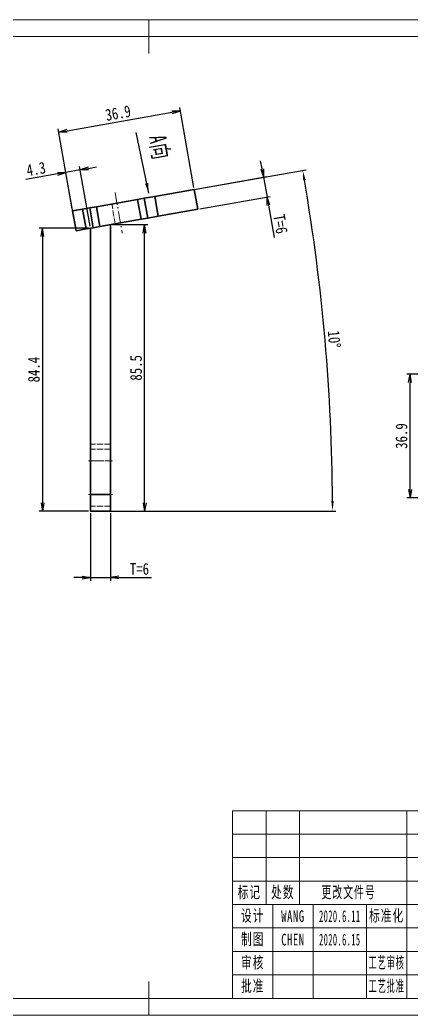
# Model space of a CAD drawing. Header units: millimetres. Extents: x -15766 to 80009, y -9701 to 15159.
# Drawn here: x -7508.1 to -7391.2, y 2838.5 to 3135.5 of the extents above; entities that cross this region are included whole.
import ezdxf

# ---------------------------------------------------------------- set-up
doc = ezdxf.new("R2010")
doc.units = ezdxf.units.MM
for name, pattern in [('CENTER-HOKUTO_1', [16, 13, -1, 1, -1]), ('DASHDOT', [18.5, 12, -3, 0.5, -3]), ('DASHED', [15, 12, -3]), ('HIDDEN-HOKUTO_1', [2, 1, -1])]:
    doc.linetypes.add(name, pattern=pattern)
doc.layers.get('DEFPOINTS').update_dxf_attribs({"lineweight": 18})
for name, color, linetype, lineweight in [('AM_7', 2, 'CENTER-HOKUTO_1', 18), ('AM_HID', 1, 'HIDDEN-HOKUTO_1', 18), ('AM_VIS', 7, 'Continuous', 18), ('CDRAFT0', 7, 'Continuous', 18), ('title_frame', 7, 'Continuous', 18), ('word_dim', 9, 'Continuous', 18), ('尺寸线层', 3, 'Continuous', 18), ('粗实线层_1', 7, 'Continuous', 15), ('细实线层', 7, 'Continuous', 18)]:
    doc.layers.add(name, color=color, linetype=linetype, lineweight=lineweight)
doc.styles.add('DIM', font='', dxfattribs={"width": 0.8})
doc.styles.add('UserTxtStyle1', font='', dxfattribs={"width": 0.618357})
doc.styles.add('标准', font='', dxfattribs={"width": 0.667})
doc.styles.get('DIM').set_extended_font_data('NSimSun')
doc.styles.get('UserTxtStyle1').set_extended_font_data('宋体')
doc.styles.get('标准').set_extended_font_data('宋体')
doc.dimstyles.new('1-1', dxfattribs={"dimtxt": 3.5, "dimasz": 3, "dimexe": 1, "dimexo": 0, "dimgap": 1, "dimtad": 1, "dimdsep": 46, "dimtxsty": 'DIM', "dimblk": '_CAXARROW', "dimcen": 0, "dimdle": 6, "dimclrd": 256, "dimclre": 256, "dimclrt": 3, "dimazin": 2, "dimtfac": 0.707107, "dimtmove": 0, "dimatfit": 3, "dimfxl": 0, "dimfrac": 2, "dimtolj": 1, "dimarcsym": 0})
doc.dimstyles.new('1-1$0', dxfattribs={"dimtxt": 3.5, "dimasz": 2.5, "dimexe": 1, "dimexo": 0.625, "dimgap": 0.8, "dimtad": 1, "dimdsep": 46, "dimtxsty": 'DIM', "dimblk": 'OPEN', "dimcen": 0, "dimdle": 5, "dimclrd": 256, "dimclre": 256, "dimclrt": 3, "dimazin": 3, "dimtfac": 0.5, "dimtmove": 0, "dimatfit": 3, "dimldrblk": 'OPEN', "dimfxl": 0, "dimtolj": 1, "dimarcsym": 0})

# ---------------------------------------------------------------- blocks, each defined once
blk = doc.blocks.new('*X1578')
at = {"layer": 'CDRAFT0'}
for p, q in [((420, 297), (0, 297)), ((0, 0), (420, 0))]:
    blk.add_line(p, q, dxfattribs=at)
at = {"layer": '粗实线层_1'}
for p, q in [((210, 297), (210, 287)), ((415, 292), (25, 292)), ((210, 0), (210, 10)), ((25, 5), (415, 5))]:
    blk.add_line(p, q, dxfattribs=at)
blk = doc.blocks.new('_OPEN')
at = {"color": 0, "linetype": 'ByBlock', "lineweight": -2}
for p, q in [((-1, 0.166667), (0, 0)), ((-1, -0.166667), (0, 0)), ((0, 0), (-1, 0))]:
    blk.add_line(p, q, dxfattribs=at)
blk = doc.blocks.new('*D1810')
at = {"layer": 'DEFPOINTS', "color": 0, "transparency": 16777216}
for p in [(-7486.98, 3073.33), (-7501.31, 2988.89), (-7486.98, 2988.89)]:
    blk.add_point(p, dxfattribs=at)
at = {"layer": 'word_dim', "linetype": 'Continuous', "lineweight": -2, "transparency": 16777216}
for p, q in [((-7487.6, 3073.33), (-7502.31, 3073.33)), ((-7501.31, 3070.83), (-7501.31, 2991.39)), ((-7487.6, 2988.89), (-7502.31, 2988.89))]:
    blk.add_line(p, q, dxfattribs=at)
at = {"layer": 'word_dim', "lineweight": -2, "transparency": 16777216, "xscale": 2.5, "yscale": 2.5, "zscale": 2.5}
for p, rotation in [((-7501.31, 3073.33), 90), ((-7501.31, 2988.89), 270)]:
    blk.add_blockref('_OPEN', p, dxfattribs=dict(at, rotation=rotation))
at = {"layer": 'word_dim', "color": 3, "transparency": 16777216, "insert": (-7503.86, 3031.11), "char_height": 3.5, "attachment_point": 5, "rotation": 90, "style": 'DIM'}
blk.add_mtext('\\A1;84.4', dxfattribs=at)
blk = doc.blocks.new('*D1811')
at = {"layer": 'DEFPOINTS', "color": 0, "transparency": 16777216}
for p in [(-7480.98, 3074.38), (-7470.79, 3074.38), (-7480.98, 2988.89)]:
    blk.add_point(p, dxfattribs=at)
at = {"layer": 'word_dim', "linetype": 'Continuous', "lineweight": -2, "transparency": 16777216}
for p, q in [((-7480.35, 3074.38), (-7469.79, 3074.38)), ((-7470.79, 2991.39), (-7470.79, 3071.88)), ((-7480.35, 2988.89), (-7469.79, 2988.89))]:
    blk.add_line(p, q, dxfattribs=at)
at = {"layer": 'word_dim', "lineweight": -2, "transparency": 16777216, "xscale": 2.5, "yscale": 2.5, "zscale": 2.5}
for p, rotation in [((-7470.79, 3074.38), 90), ((-7470.79, 2988.89), 270)]:
    blk.add_blockref('_OPEN', p, dxfattribs=dict(at, rotation=rotation))
at = {"layer": 'word_dim', "color": 3, "transparency": 16777216, "insert": (-7473.34, 3031.64), "char_height": 3.5, "attachment_point": 5, "rotation": 90, "style": 'DIM'}
blk.add_mtext('\\A1;85.5', dxfattribs=at)
blk = doc.blocks.new('*D1812')
at = {"layer": 'DEFPOINTS', "color": 0, "transparency": 16777216}
for p in [(-7494.32, 3089.96), (-7491.25, 3072.57), (-7486.98, 3073.33)]:
    blk.add_point(p, dxfattribs=at)
at = {"layer": 'word_dim', "linetype": 'Continuous', "lineweight": -2, "transparency": 16777216}
for p, q in [((-7496.78, 3089.53), (-7506.32, 3087.85)), ((-7491.36, 3073.19), (-7494.5, 3090.95)), ((-7490.05, 3090.72), (-7494.32, 3089.96)), ((-7487.08, 3073.94), (-7490.22, 3091.7)), ((-7487.58, 3091.15), (-7485.12, 3091.59))]:
    blk.add_line(p, q, dxfattribs=at)
at = {"layer": 'word_dim', "lineweight": -2, "transparency": 16777216, "xscale": 2.5, "yscale": 2.5, "zscale": 2.5}
for p, rotation in [((-7494.32, 3089.96), 10.01041073609621), ((-7490.05, 3090.72), 190.0104107360962)]:
    blk.add_blockref('_OPEN', p, dxfattribs=dict(at, rotation=rotation))
at = {"layer": 'word_dim', "color": 3, "transparency": 16777216, "insert": (-7503.23, 3090.98), "char_height": 3.5, "attachment_point": 5, "rotation": 10.0104, "style": 'DIM'}
blk.add_mtext('\\A1;4.3', dxfattribs=at)
blk = doc.blocks.new('*D1813')
at = {"layer": 'DEFPOINTS', "color": 0, "transparency": 16777216}
for p in [(-7460.12, 3108.37), (-7455.98, 3084.89), (-7492.29, 3078.48)]:
    blk.add_point(p, dxfattribs=at)
at = {"layer": 'word_dim', "linetype": 'Continuous', "lineweight": -2, "transparency": 16777216}
for p, q in [((-7493.98, 3102.39), (-7462.58, 3107.93)), ((-7456.08, 3085.5), (-7460.29, 3109.35)), ((-7492.4, 3079.09), (-7496.61, 3102.94))]:
    blk.add_line(p, q, dxfattribs=at)
at = {"layer": 'word_dim', "lineweight": -2, "transparency": 16777216, "xscale": 2.5, "yscale": 2.5, "zscale": 2.5}
for p, rotation in [((-7460.12, 3108.37), 10.0104107361017), ((-7496.44, 3101.96), 190.0104107361017)]:
    blk.add_blockref('_OPEN', p, dxfattribs=dict(at, rotation=rotation))
at = {"layer": 'word_dim', "color": 3, "transparency": 16777216, "insert": (-7478.72, 3107.67), "char_height": 3.5, "attachment_point": 5, "rotation": 10.0104, "style": 'DIM'}
blk.add_mtext('\\A1;36.9', dxfattribs=at)
blk = doc.blocks.new('*D1814')
at = {"layer": 'DEFPOINTS', "color": 0, "transparency": 16777216}
for p in [(-7486.98, 2988.89), (-7480.98, 2988.89), (-7480.98, 2969.08)]:
    blk.add_point(p, dxfattribs=at)
at = {"layer": 'word_dim', "linetype": 'Continuous', "lineweight": -2, "transparency": 16777216}
for p, q in [((-7486.98, 2988.26), (-7486.98, 2968.08)), ((-7480.98, 2988.26), (-7480.98, 2968.08)), ((-7489.48, 2969.08), (-7491.98, 2969.08)), ((-7486.98, 2969.08), (-7480.98, 2969.08)), ((-7478.48, 2969.08), (-7468.71, 2969.08))]:
    blk.add_line(p, q, dxfattribs=at)
at = {"layer": 'word_dim', "lineweight": -2, "transparency": 16777216, "xscale": 2.5, "yscale": 2.5, "zscale": 2.5}
blk.add_blockref('_OPEN', (-7486.98, 2969.08), dxfattribs=at)
at = {"layer": 'word_dim', "lineweight": -2, "transparency": 16777216, "xscale": 2.5, "yscale": 2.5, "zscale": 2.5, "rotation": 180}
blk.add_blockref('_OPEN', (-7480.98, 2969.08), dxfattribs=at)
at = {"layer": 'word_dim', "color": 3, "transparency": 16777216, "insert": (-7472.34, 2971.63), "char_height": 3.5, "attachment_point": 5, "style": 'DIM'}
blk.add_mtext('\\A1;T=6', dxfattribs=at)
blk = doc.blocks.new('*D1815')
at = {"layer": 'DEFPOINTS', "color": 0, "transparency": 16777216}
for p in [(-7455.98, 3084.89), (-7434.24, 3082.63), (-7454.93, 3078.98)]:
    blk.add_point(p, dxfattribs=at)
at = {"layer": 'word_dim', "linetype": 'Continuous', "lineweight": -2, "transparency": 16777216}
for p, q in [((-7435.72, 3091), (-7436.15, 3093.46)), ((-7455.36, 3084.99), (-7434.3, 3088.71)), ((-7435.28, 3088.54), (-7434.24, 3082.63)), ((-7454.32, 3079.09), (-7433.25, 3082.8)), ((-7433.8, 3080.16), (-7432.11, 3070.55))]:
    blk.add_line(p, q, dxfattribs=at)
at = {"layer": 'word_dim', "lineweight": -2, "transparency": 16777216, "xscale": 2.5, "yscale": 2.5, "zscale": 2.5}
for p, rotation in [((-7435.28, 3088.54), 280.0015651903262), ((-7434.24, 3082.63), 100.0015651903261)]:
    blk.add_blockref('_OPEN', p, dxfattribs=dict(at, rotation=rotation))
at = {"layer": 'word_dim', "color": 3, "transparency": 16777216, "insert": (-7430.23, 3074.57), "char_height": 3.5, "attachment_point": 5, "rotation": 280.0016, "style": 'DIM'}
blk.add_mtext('\\A1;T=6', dxfattribs=at)
blk = doc.blocks.new('_CAXARROW')
blk.add_hatch(color=0).paths.add_polyline_path([(0, 0), (-1, 0.125), (-1, -0.125)], flags=0)
blk = doc.blocks.new('*D1816')
at = {"layer": 'DEFPOINTS', "color": 0, "transparency": 16777216}
for p in [(-7455.98, 3084.89), (-7467.79, 3082.8), (-7415.66, 3022.94), (-7486.98, 2988.89), (-7480.98, 2988.89)]:
    blk.add_point(p, dxfattribs=at)
at = {"layer": 'word_dim', "linetype": 'Continuous', "lineweight": -2, "transparency": 16777216}
for p, q in [((-7455.98, 3084.89), (-7422.58, 3090.77)), ((-7480.98, 2988.89), (-7413.67, 2988.89))]:
    blk.add_line(p, q, dxfattribs=at)
blk.add_arc((-8000.4, 2988.89), 585.73, 0.29346, 9.70696, dxfattribs=at)
at = {"layer": 'word_dim', "lineweight": -2, "transparency": 16777216, "xscale": 3, "yscale": 3, "zscale": 3}
for p, rotation in [((-7423.57, 3090.6), 99.85368753789889), ((-7414.67, 2988.89), 270.1467297479043)]:
    blk.add_blockref('_CAXARROW', p, dxfattribs=dict(at, rotation=rotation))
at = {"layer": 'word_dim', "color": 3, "transparency": 16777216, "insert": (-7414.16, 3040.18), "char_height": 3.5, "attachment_point": 5, "rotation": 275.0002, "style": 'DIM'}
blk.add_mtext('\\A1;10°', dxfattribs=at)
blk = doc.blocks.new('*D1818')
at = {"layer": 'DEFPOINTS', "color": 0, "transparency": 16777216}
for p in [(-7391.51, 3029.74), (-7364.55, 3029.74), (-7355.55, 2992.86)]:
    blk.add_point(p, dxfattribs=at)
at = {"layer": 'word_dim', "linetype": 'Continuous', "lineweight": -2, "transparency": 16777216}
for p, q in [((-7365.17, 3029.74), (-7392.51, 3029.74)), ((-7391.51, 2995.36), (-7391.51, 3027.24)), ((-7356.17, 2992.86), (-7392.51, 2992.86))]:
    blk.add_line(p, q, dxfattribs=at)
at = {"layer": 'word_dim', "lineweight": -2, "transparency": 16777216, "xscale": 2.5, "yscale": 2.5, "zscale": 2.5}
for p, rotation in [((-7391.51, 3029.74), 90), ((-7391.51, 2992.86), 270)]:
    blk.add_blockref('_OPEN', p, dxfattribs=dict(at, rotation=rotation))
at = {"layer": 'word_dim', "color": 3, "transparency": 16777216, "insert": (-7394.06, 3011.3), "char_height": 3.5, "attachment_point": 5, "rotation": 90, "style": 'DIM'}
blk.add_mtext('\\A1;36.9', dxfattribs=at)

msp = doc.modelspace()

# ---------------------------------------------------------------- linework, layer by layer
at = {"layer": 'AM_7', "color": 2, "linetype": 'DASHDOT', "lineweight": 13, "ltscale": 0.308278}
msp.add_line((-7479.59662, 3083.93493), (-7477.45404, 3071.79138), dxfattribs=at)
at = {"layer": 'AM_7', "color": 2, "linetype": 'DASHDOT', "lineweight": 13, "ltscale": 0.180029}
for p, q in [((-7480.37592, 3003.8861), (-7487.57709, 3003.8861)), ((-7480.37592, 2993.8861), (-7487.57709, 2993.8861))]:
    msp.add_line(p, q, dxfattribs=at)
at = {"layer": 'AM_HID', "color": 1, "linetype": 'DASHED', "lineweight": 13, "ltscale": 0.150001}
msp.add_line((-7479.55365, 3074.63562), (-7480.59662, 3080.54431), dxfattribs=at)
at = {"layer": 'AM_HID', "color": 1, "linetype": 'DASHED', "lineweight": 13, "ltscale": 0.152315}
msp.add_line((-7486.97553, 3073.32653), (-7480.97553, 3074.38464), dxfattribs=at)
at = {"layer": 'AM_HID', "color": 1, "linetype": 'DASHED', "lineweight": 13, "ltscale": 0.15}
for p, q in [((-7480.97553, 3008.8861), (-7486.97553, 3008.8861)), ((-7480.97553, 3007.3861), (-7486.97553, 3007.3861)), ((-7480.97553, 3007.3861), (-7486.97553, 3007.3861)), ((-7480.97553, 3007.3861), (-7486.97553, 3007.3861)), ((-7480.97553, 3007.3861), (-7486.97553, 3007.3861)), ((-7486.97553, 3003.8861), (-7480.97553, 3003.8861)), ((-7486.97553, 3003.8861), (-7480.97553, 3003.8861)), ((-7486.97553, 3003.8861), (-7480.97553, 3003.8861)), ((-7486.97553, 3003.8861), (-7480.97553, 3003.8861)), ((-7486.97553, 3003.8861), (-7480.97553, 3003.8861)), ((-7486.97553, 3003.8861), (-7480.97553, 3003.8861)), ((-7486.97553, 3003.8861), (-7480.97553, 3003.8861)), ((-7486.97553, 3003.8861), (-7480.97553, 3003.8861)), ((-7486.97553, 2993.8861), (-7480.97553, 2993.8861)), ((-7486.97553, 2993.8861), (-7480.97553, 2993.8861)), ((-7486.97553, 2993.8861), (-7480.97553, 2993.8861)), ((-7486.97553, 2993.8861), (-7480.97553, 2993.8861)), ((-7486.97553, 2993.8861), (-7480.97553, 2993.8861)), ((-7486.97553, 2993.8861), (-7480.97553, 2993.8861)), ((-7486.97553, 2993.8861), (-7480.97553, 2993.8861)), ((-7486.97553, 2993.8861), (-7480.97553, 2993.8861)), ((-7480.97553, 2990.3861), (-7486.97553, 2990.3861)), ((-7480.97553, 2990.3861), (-7486.97553, 2990.3861)), ((-7480.97553, 2990.3861), (-7486.97553, 2990.3861)), ((-7480.97553, 2990.3861), (-7486.97553, 2990.3861))]:
    msp.add_line(p, q, dxfattribs=at)
at = {"layer": 'AM_VIS', "color": 7, "lineweight": 35, "ltscale": 0.300017}
msp.add_line((-7455.97553, 3084.8861), (-7467.79389, 3082.80212), dxfattribs=at)
at = {"layer": 'AM_VIS', "color": 7, "lineweight": 35, "ltscale": 0.150001}
for p, q in [((-7454.93256, 3078.97741), (-7455.97553, 3084.8861)), ((-7472.89154, 3081.90295), (-7471.84857, 3075.99426)), ((-7492.29584, 3078.48108), (-7491.25287, 3072.57238)), ((-7485.20209, 3079.73205), (-7484.15912, 3073.82336))]:
    msp.add_line(p, q, dxfattribs=at)
at = {"layer": 'AM_VIS', "color": 7, "lineweight": 35, "ltscale": 0.312512}
for p, q in [((-7485.20209, 3079.73205), (-7472.89154, 3081.90295)), ((-7484.15912, 3073.82336), (-7471.84857, 3075.99426))]:
    msp.add_line(p, q, dxfattribs=at)
at = {"layer": 'AM_VIS', "color": 7, "lineweight": 35, "ltscale": 0.050027}
for p, q in [((-7470.92084, 3082.25036), (-7472.89154, 3081.90295)), ((-7486.12982, 3073.47595), (-7484.15912, 3073.82336))]:
    msp.add_line(p, q, dxfattribs=at)
at = {"layer": 'AM_VIS', "color": 7, "lineweight": 35, "ltscale": 0.079381}
msp.add_line((-7470.92084, 3082.25036), (-7467.79389, 3082.80212), dxfattribs=at)
at = {"layer": 'AM_VIS', "color": 7, "lineweight": 35, "ltscale": 0.149998}
msp.add_line((-7470.92084, 3082.25036), (-7469.87982, 3076.34143), dxfattribs=at)
at = {"layer": 'AM_VIS', "color": 7, "lineweight": 35, "ltscale": 0.150007}
msp.add_line((-7466.75092, 3076.89318), (-7467.79389, 3082.80212), dxfattribs=at)
at = {"layer": 'AM_VIS', "color": 7, "lineweight": 35, "ltscale": 0.075016}
msp.add_line((-7492.29584, 3078.48108), (-7489.34076, 3079.00207), dxfattribs=at)
at = {"layer": 'AM_VIS', "color": 7, "lineweight": 35, "ltscale": 0.055085}
for p, q in [((-7489.34076, 3079.00207), (-7487.17084, 3079.38464)), ((-7488.29974, 3073.09338), (-7486.12982, 3073.47595))]:
    msp.add_line(p, q, dxfattribs=at)
at = {"layer": 'AM_VIS', "color": 7, "lineweight": 35, "ltscale": 0.149992}
for p, q in [((-7489.34076, 3079.00207), (-7488.29974, 3073.09338)), ((-7487.17084, 3079.38464), (-7486.12982, 3073.47595))]:
    msp.add_line(p, q, dxfattribs=at)
at = {"layer": 'AM_VIS', "color": 7, "lineweight": 35, "ltscale": 0.049979}
msp.add_line((-7487.17084, 3079.38464), (-7485.20209, 3079.73205), dxfattribs=at)
at = {"layer": 'AM_VIS', "color": 7, "lineweight": 35, "ltscale": 0.300018}
msp.add_line((-7454.93256, 3078.97741), (-7466.75092, 3076.89318), dxfattribs=at)
at = {"layer": 'AM_VIS', "color": 7, "lineweight": 35}
for p, q in [((-7480.97553, 2993.8861), (-7480.97553, 3074.38464)), ((-7486.97553, 2993.8861), (-7486.97553, 3073.32653))]:
    msp.add_line(p, q, dxfattribs=at)
at = {"layer": 'AM_VIS', "color": 7, "lineweight": 35, "ltscale": 0.049978}
msp.add_line((-7469.87982, 3076.34143), (-7471.84857, 3075.99426), dxfattribs=at)
at = {"layer": 'AM_VIS', "color": 7, "lineweight": 35, "ltscale": 0.07943}
msp.add_line((-7469.87982, 3076.34143), (-7466.75092, 3076.89318), dxfattribs=at)
at = {"layer": 'AM_VIS', "color": 7, "lineweight": 35, "ltscale": 0.074968}
msp.add_line((-7491.25287, 3072.57238), (-7488.29974, 3073.09338), dxfattribs=at)
at = {"layer": 'AM_VIS', "color": 7, "lineweight": 35, "ltscale": 0.15}
for p, q in [((-7480.97553, 2993.8861), (-7486.97553, 2993.8861)), ((-7480.97553, 2988.8861), (-7486.97553, 2988.8861))]:
    msp.add_line(p, q, dxfattribs=at)
at = {"layer": 'AM_VIS', "color": 7, "lineweight": 35, "ltscale": 0.125}
for p, q in [((-7486.97553, 2993.8861), (-7486.97553, 2988.8861)), ((-7480.97553, 2993.8861), (-7480.97553, 2988.8861))]:
    msp.add_line(p, q, dxfattribs=at)
at = {"layer": '粗实线层_1'}
for p, q in [((-7264.49967, 2899.48453), (-7444.49967, 2899.48453)), ((-7444.49967, 2899.48453), (-7444.49967, 2843.48453)), ((-7314.49967, 2871.48453), (-7444.49967, 2871.48453)), ((-7404.49967, 2871.48453), (-7404.49967, 2843.48453)), ((-7364.49967, 2864.48453), (-7444.49967, 2864.48453)), ((-7364.49967, 2857.48453), (-7444.49967, 2857.48453)), ((-7364.49967, 2850.48453), (-7444.49967, 2850.48453)), ((-7264.49967, 2843.48453), (-7444.49967, 2843.48453))]:
    msp.add_line(p, q, dxfattribs=at)
at = {"layer": '细实线层'}
for p, q in [((-7434.49967, 2899.48453), (-7434.49967, 2871.48453)), ((-7424.49967, 2899.48453), (-7424.49967, 2871.48453)), ((-7392.49967, 2899.48453), (-7392.49967, 2843.48453)), ((-7364.49967, 2892.48453), (-7444.49967, 2892.48453)), ((-7364.49967, 2885.48453), (-7444.49967, 2885.48453)), ((-7364.49967, 2878.48453), (-7444.49967, 2878.48453)), ((-7432.49967, 2871.48453), (-7432.49967, 2843.48453)), ((-7420.49967, 2871.48453), (-7420.49967, 2843.48453))]:
    msp.add_line(p, q, dxfattribs=at)

# ---------------------------------------------------------------- block references
at = {"layer": 'title_frame'}
msp.add_blockref('*X1578', (-7679.49967, 2838.48453), dxfattribs=at)

# ---------------------------------------------------------------- texts
at = {"layer": '尺寸线层', "insert": (-7466.54521, 3097.28124), "char_height": 5.050306, "width": 29.4580043, "attachment_point": 5, "rotation": 280.0015652, "line_spacing_factor": 1.15057, "style": '标准'}
msp.add_mtext('{\\T1.1;A向}', dxfattribs=at)
at = {"layer": '尺寸线层', "char_height": 3.5, "attachment_point": 5, "line_spacing_factor": 1.15057}
for s, insert, width, style in [('\\T1.1;标记', (-7439.49967, 2874.98453), 18, '标准'), ('\\T1.1;处数', (-7429.49967, 2874.98453), 18, '标准'), ('\\T1.1;更改文件号', (-7409.86625, 2874.96053), 30, 'UserTxtStyle1'), ('\\T1.1;设计', (-7438.49967, 2867.98453), 22, '标准'), ('{\\T1.1;WANG}', (-7426.49967, 2867.98453), 22, '标准'), ('{\\W0.5;\\T1.1;2020.6.11}', (-7412.49967, 2867.98453), 16, '标准'), ('\\T1.1;标准化', (-7398.49967, 2867.98453), 22, '标准'), ('\\T1.1;制图', (-7438.49967, 2860.98453), 22, '标准'), ('{\\T1.1;CHEN}', (-7426.49967, 2860.98453), 22, '标准'), ('{\\W0.5;\\T1.1;2020.6.15}', (-7412.49967, 2860.98453), 16, '标准'), ('\\T1.1;审核', (-7438.49967, 2853.98453), 22, '标准'), ('{\\W0.5;\\T1.1;工艺审核}', (-7398.49967, 2853.98453), 22, '标准'), ('{\\T1.1;批准}', (-7438.49967, 2846.98453), 22, '标准'), ('{\\W0.5;\\T1.1;工艺批准}', (-7398.49967, 2846.98453), 22, '标准')]:
    msp.add_mtext(s, dxfattribs=dict(at, insert=insert, width=width, style=style))

# ---------------------------------------------------------------- dimensions: what is measured, and where the dimension line sits
at = {"layer": 'word_dim', "color": 3, "true_color": 0x00ff00}
for p1, p2, distance, override, picture, middle in [((-7492.29481, 3078.47523), (-7455.97553, 3084.8861), 23.84468, {"dimdec": 1}, '*D1813', (-7478.72328, 3107.67352)), ((-7486.97553, 3073.32653), (-7491.25272, 3072.57155), -17.66086, {"dimdec": 1}, '*D1812', (-7503.22733, 3090.98116)), ((-7455.97553, 3084.8861), (-7454.93347, 3078.97725), 21.01392, {"dimpost": 'T=<>'}, '*D1815', (-7430.22864, 3074.56977))]:
    dim = msp.add_aligned_dim(p1=p1, p2=p2, distance=distance, dimstyle='1-1$0', override=override, dxfattribs=at)
    dim.commit()
    dim.dimension.update_dxf_attribs({"geometry": picture, "text_midpoint": middle})
dim = msp.add_angular_dim_2l(base=(-7415.65815, 3022.94459), line1=((-7455.97553, 3084.8861), (-7467.79389, 3082.80212)), line2=((-7480.97553, 2988.8861), (-7486.97553, 2988.8861)), dimstyle='1-1', dxfattribs=at)
dim.commit()
dim.dimension.update_dxf_attribs({"geometry": '*D1816', "text_midpoint": (-7414.15664, 3040.1775)})
for base, p1, p2, picture, middle in [((-7470.78534, 3074.38464), (-7480.97553, 2988.8861), (-7480.97553, 3074.38464), '*D1811', (-7473.33534, 3031.63537)), ((-7501.308, 2988.8861), (-7486.97553, 3073.32653), (-7486.97553, 2988.8861), '*D1810', (-7503.858, 3031.10632)), ((-7391.51353, 3029.73704), (-7355.54797, 2992.85692), (-7364.54797, 3029.73704), '*D1818', (-7394.06353, 3011.29698))]:
    dim = msp.add_linear_dim(base=base, p1=p1, p2=p2, angle=90, dimstyle='1-1$0', override={"dimdec": 1}, dxfattribs=at)
    dim.commit()
    dim.dimension.update_dxf_attribs({"geometry": picture, "text_midpoint": middle})
dim = msp.add_linear_dim(base=(-7480.97553, 2969.0827), p1=(-7486.97553, 2988.8861), p2=(-7480.97553, 2988.8861), dimstyle='1-1$0', override={"dimpost": 'T=<>'}, dxfattribs=at)
dim.commit()
dim.dimension.update_dxf_attribs({"geometry": '*D1814', "text_midpoint": (-7472.34441, 2971.6327)})

# ---------------------------------------------------------------- leaders
msp.add_leader([(-7469.57697, 3083.77084), (-7473.32155, 3101.92688)], dimstyle='1-1', override={"dimgap": 1, "dimtad": 0}, dxfattribs=at)

doc.saveas('drawing.dxf')
